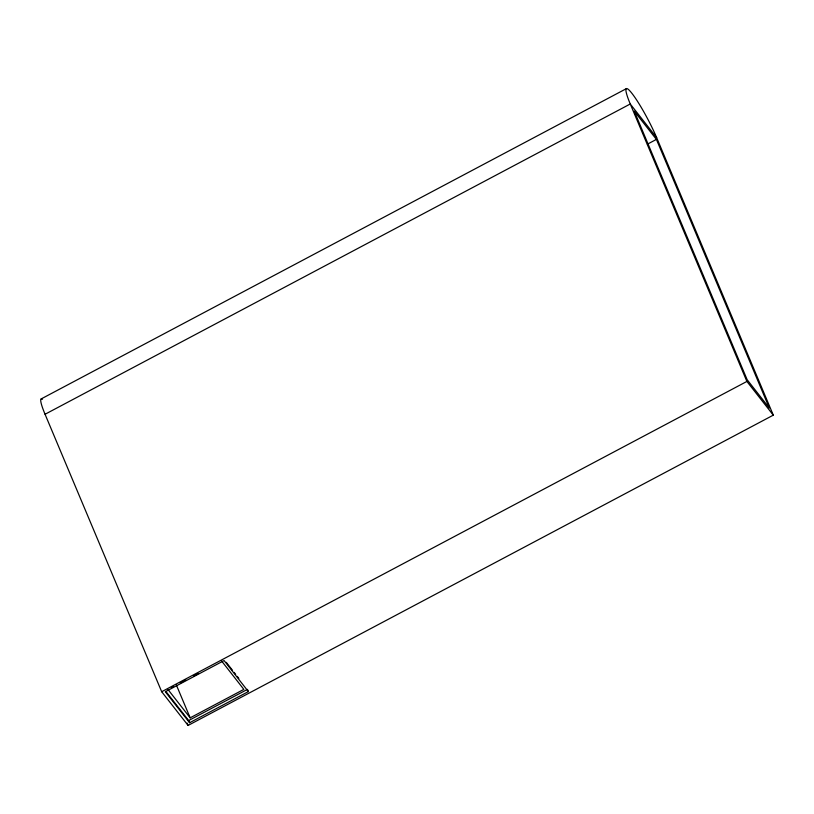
<?xml version="1.0" encoding="UTF-8"?>
<svg xmlns="http://www.w3.org/2000/svg" width="814" height="814" viewBox="0 0 814 814"><rect width="100%" height="100%" fill="white"/><g stroke="black" fill="none" stroke-linecap="round" stroke-linejoin="round"><path stroke-width="1.22" d="M41.188 398.911L626.404 88.634M45.055 414.265L630.26 103.989A36.447 4.619 62.1 0 1 631.898 93.315A36.447 4.619 62.1 0 1 656.674 137.698L773.3 415.15L188.085 725.437L161.681 691.717L45.055 414.265A36.447 4.619 62.1 0 1 42.511 399.247M647.425 144.17L656.41 139.408L769.332 408.048L747.16 379.731L634.228 111.091L656.41 139.408M161.681 691.717L746.896 381.44L773.3 415.15M171.347 687.738L173.585 686.558M180.291 682.997L185.877 680.036M193.712 675.885L198.178 673.514M167.989 689.519L190.171 717.836L243.844 689.387L221.662 661.07M165.944 691.524L188.675 720.543L247.446 689.377L248.372 691.585L189.601 722.74L165.303 691.727L224.084 660.561L248.372 691.585M656.674 137.698L630.26 103.989L746.896 381.44M226.292 662.362L232.56 670.37M234.127 672.374L235.694 674.368M237.261 676.373L238.828 678.377M176.384 685.042L190.171 717.836M188.675 720.543L189.601 722.74M187.108 723.086L188.085 725.437"/></g></svg>
